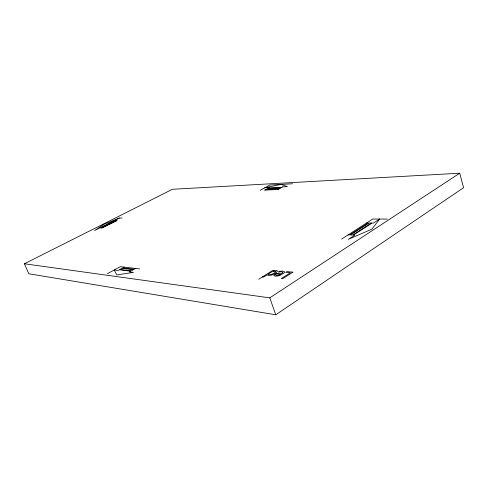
<?xml version="1.0" encoding="UTF-8"?>
<svg xmlns="http://www.w3.org/2000/svg" width="488" height="488" viewBox="0 0 488 488"><rect width="100%" height="100%" fill="white"/><g stroke="black" fill="none" stroke-linecap="round" stroke-linejoin="round"><path stroke-width="0.73" d="M275.769 314.79L463.6 187.691L459.708 173.209L172.471 189.277L24.4 263.776L28.804 273.768L275.769 314.79L269.779 297.851L24.4 263.776M269.779 297.851L459.708 173.209M341.612 239.071L372.734 219.02L387.313 219.075M258.774 279.215L272.859 270.321L274.103 270.437L273.341 270.919L276.519 270.505L277.556 271.011C275.549 274.091 270.492 276.385 266.899 274.988L263.611 277.068L262.385 276.94M135.615 268.449L134.188 269.248L122.677 267.9L124.086 267.125M107.519 273.658L120.274 266.686L139.702 268.918M260.183 190.314L269.894 185.007L292.562 183.781M119.377 218.02L94.648 230.501L104.243 224.144L119.377 218.02L122.116 218.026M366.579 222.992L368.159 223.004L349.67 234.935L348.103 234.893M275.744 271.59C274.018 273.591 270.657 275.567 267.955 274.323C270.059 273.134 273.121 270.163 275.744 271.59M282.814 272.42L281.472 273.768L276.226 273.268L273.774 275.439L275.116 276.196L277.751 276.001A5.087 1.696 -18.7 0 0 280.783 274.994L284.095 272.865A4.612 1.531 -18.7 0 0 284.455 271.67L282.747 271.096L279.532 271.261C275.933 273.359 282.168 270.547 282.814 272.42M275.72 274.579C274.957 276.617 279.673 275.067 280.496 274.396L276.483 274.006L275.72 274.579M379.627 219.045L371.923 229.146L348.414 239.303L354.922 235.076L353.507 235.039L372.027 223.04L373.454 223.053L379.627 219.045M371.344 223.034L352.83 235.021L350.567 234.96L369.068 223.01L371.344 223.034M292.867 272.151L282.704 278.715L281.326 278.569L290.287 272.792L285.675 272.359L286.859 271.603L292.867 272.151M130.699 271.182L129.418 271.889L133.474 272.396L116.846 274.915L114.21 269.998L117.986 270.468L119.249 269.779L130.699 271.182M133.37 269.699L131.315 270.84L119.853 269.449L121.872 268.339L133.37 269.699M279.075 188.893L277.977 189.503L264.612 190.113L265.704 189.515L279.075 188.893M281.265 187.679L279.703 188.545L266.326 189.173L267.875 188.325L281.265 187.679M282.704 186.88L281.735 187.416L268.339 188.069L269.297 187.544L264.844 187.764L281.015 184.403L287.432 186.642L282.704 186.88M115.266 220.521L100.565 227.945L101.443 227.969L116.162 220.527L115.266 220.521M116.528 220.533L101.797 227.981L117.157 220.539L116.528 220.533"/></g></svg>
